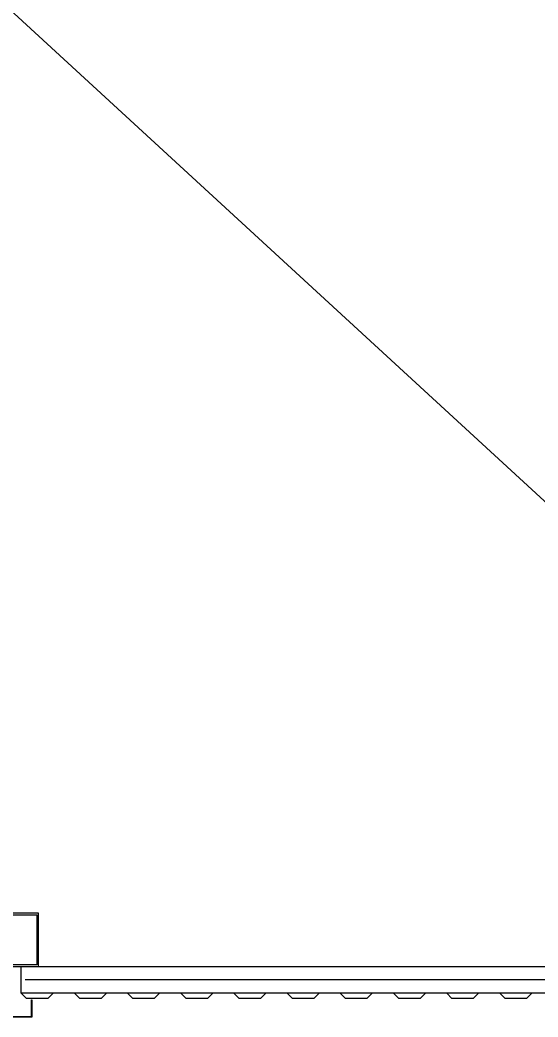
# Model space of a CAD drawing. Header units: centimetres. Extents: x 28733 to 98303, y -2883 to 8555.
# Drawn here: x 92543.9 to 92738.7, y 1499.6 to 1874.2 of the extents above; entities that cross this region are included whole.
import ezdxf

# ---------------------------------------------------------------- set-up
doc = ezdxf.new("R2010")
doc.units = ezdxf.units.CM
doc.header["$LTSCALE"] = 100
for name, color, linetype in [('A-ELEV-03', 251, 'Continuous'), ('A-ELEV-04', 250, 'Continuous'), ('A-WALL-INSL', 249, 'Continuous'), ('A-WALL-SNWPNL', 200, 'Continuous'), ('A-WALL-STEL', 202, 'Continuous'), ('S-STEL', 3, 'Continuous')]:
    doc.layers.add(name, color=color, linetype=linetype)
doc.linetypes.add('BATTING', pattern='A,0.00254,-2.54,[134,ltypeshp.shx,S=2.54,R=0,X=-2.54,Y=0],-5.08,[134,ltypeshp.shx,S=2.54,R=180,X=2.54,Y=0],-2.54', length=10.16254)

# ---------------------------------------------------------------- blocks, each defined once
blk = doc.blocks.new('*U63')
at = {"layer": 'A-WALL-SNWPNL'}
blk.add_lwpolyline([(50, 1), (42, 1), (40, -1), (32, -1), (30, 1), (22, 1), (20, -1), (12, -1), (10, 1), (2, 1), (0, -1), (-8, -1), (-10, 1), (-18, 1), (-20, -1), (-28, -1), (-30, 1), (-38, 1), (-40, -1), (-48, -1), (-50, 1)], dxfattribs=at)
blk = doc.blocks.new('*U64')
at = {"layer": 'A-WALL-STEL', "color": 0, "linetype": 'ByBlock', "lineweight": -2, "transparency": 16777216}
for p in [(0, 0), (100, 0)]:
    blk.add_blockref('*U63', p, dxfattribs=at)

msp = doc.modelspace()

# ---------------------------------------------------------------- linework, layer by layer
at = {"layer": 'A-ELEV-03', "elevation": 0}
msp.add_lwpolyline([(93437.36, 1508.59), (92544.36, 1508.59), (92544.36, 1518.59)], dxfattribs=at)
at = {"layer": 'A-ELEV-04'}
msp.add_line((91348.36, 2973.62), (92833.36, 1608.62), dxfattribs=at)
at = {"layer": 'A-WALL-INSL', "linetype": 'BATTING', "ltscale": 0.005}
msp.add_line((93437.36, 1513.59), (92545.86, 1513.59), dxfattribs=at)
at = {"layer": 'A-WALL-SNWPNL'}
msp.add_line((92544.36, 1518.59), (93437.36, 1518.59, 0), dxfattribs=at)
at = {"layer": 'A-WALL-SNWPNL', "elevation": 0}
msp.add_lwpolyline([(92548.36, 1506.09), (92548.36, 1499.59), (92543.36, 1499.59), (92540.86, 1499.59), (92540.86, 1499.79), (92543.36, 1499.79), (92548.16, 1499.79), (92548.16, 1506.09)], close=True, dxfattribs=at)
at = {"layer": 'S-STEL', "elevation": 0}
for points in [[(92530.86, 1518.59), (92550.86, 1518.59), (92550.86, 1538.59), (92530.86, 1538.59)], [(92531.46, 1537.99), (92550.26, 1537.99), (92550.26, 1519.19), (92531.46, 1519.19)]]:
    msp.add_lwpolyline(points, close=True, dxfattribs=at)

# ---------------------------------------------------------------- block references
at = {"layer": 'A-WALL-STEL'}
msp.add_blockref('*U64', (92594.36, 1507.59), dxfattribs=at)

doc.saveas('drawing.dxf')
